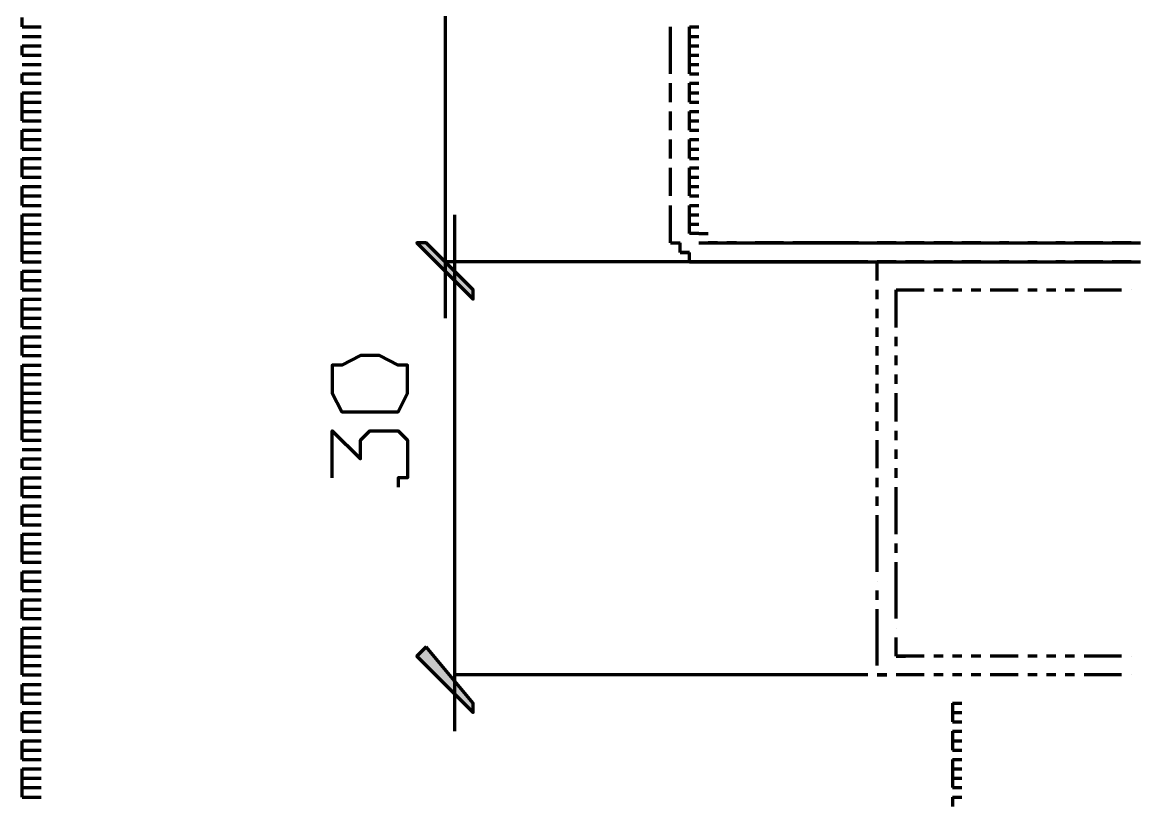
# Model space of a CAD drawing. Header units: inches. Extents: x 16 to 776, y 37 to 575.
# Drawn here: x 603.33 to 623.08, y 359.25 to 373.08 of the extents above; entities that cross this region are included whole.
import ezdxf

# ---------------------------------------------------------------- set-up
doc = ezdxf.new("R2010")
doc.units = ezdxf.units.IN
doc.header["$MEASUREMENT"] = 0
doc.layers.add('H', color=7, linetype='CONTINUOUS', lineweight=100)
doc.layers.add('P', color=250, linetype='CONTINUOUS', lineweight=100)

msp = doc.modelspace()

# ---------------------------------------------------------------- hatches: boundary and pattern name
at = {"layer": 'H', "linetype": 'Continuous'}
for points in [[(610.5, 369.167), (610.333, 369.167), (611.333, 368.333)], [(610.333, 369.167), (611.333, 368.333), (611.333, 368.167)], [(611.333, 368.167), (611.333, 368.333), (610.333, 369.167)], [(611.333, 368.333), (610.333, 369.167), (610.5, 369.167)], [(610.5, 362), (610.333, 361.833), (611.333, 361)], [(610.333, 361.833), (611.333, 361), (611.333, 360.833)]]:
    msp.add_hatch(color=0, dxfattribs=at).paths.add_polyline_path(points)

# ---------------------------------------------------------------- linework, layer by layer
at = {"layer": 'P', "color": 0, "linetype": 'Continuous'}
for points in [[(610.833, 406.333), (610.833, 367.833)], [(603.333, 373), (603.333, 373.167)], [(603.333, 373), (603.5, 373)], [(603.333, 373), (603.5, 373)], [(603.333, 373), (603.5, 373)], [(603.333, 373), (603.5, 373)], [(603.333, 373), (603.333, 373)], [(603.333, 373), (603.5, 373)], [(603.5, 373), (603.667, 373)], [(603.5, 373), (603.667, 373)], [(603.5, 373), (603.667, 373)], [(603.5, 373), (603.667, 373)], [(603.5, 373), (603.667, 373)], [(614.833, 372.833), (614.833, 373)], [(614.833, 373), (614.833, 373)], [(614.833, 373), (614.833, 373)], [(614.833, 373), (614.833, 373)], [(615.167, 372.833), (615.167, 373)], [(615.167, 373), (615.333, 373)], [(615.167, 373), (615.167, 373)], [(615.167, 373), (615.333, 373)], [(603.333, 372.833), (603.5, 372.833)], [(603.333, 372.833), (603.5, 372.833)], [(603.333, 372.833), (603.5, 372.833)], [(603.5, 372.833), (603.667, 372.833)], [(603.5, 372.833), (603.667, 372.833)], [(603.5, 372.833), (603.667, 372.833)], [(614.833, 372.667), (614.833, 372.833)], [(614.833, 372.833), (614.833, 372.833)], [(615.167, 372.667), (615.167, 372.833)], [(615.167, 372.833), (615.333, 372.833)], [(603.333, 372.667), (603.5, 372.667)], [(603.333, 372.5), (603.333, 372.667)], [(603.333, 372.667), (603.5, 372.667)], [(603.333, 372.667), (603.5, 372.667)], [(603.333, 372.667), (603.333, 372.667)], [(603.333, 372.667), (603.5, 372.667)], [(603.333, 372.5), (603.5, 372.5)], [(603.333, 372.5), (603.5, 372.5)], [(603.333, 372.5), (603.5, 372.5)], [(603.5, 372.667), (603.667, 372.667)], [(603.5, 372.667), (603.667, 372.667)], [(603.5, 372.667), (603.667, 372.667)], [(603.5, 372.667), (603.667, 372.667)], [(603.5, 372.5), (603.667, 372.5)], [(603.5, 372.5), (603.667, 372.5)], [(603.5, 372.5), (603.667, 372.5)], [(614.833, 372.5), (614.833, 372.667)], [(614.833, 372.667), (614.833, 372.667)], [(614.833, 372.667), (614.833, 372.667)], [(614.833, 372.333), (614.833, 372.5)], [(614.833, 372.5), (614.833, 372.5)], [(615.167, 372.5), (615.167, 372.667)], [(615.167, 372.667), (615.333, 372.667)], [(615.167, 372.667), (615.333, 372.667)], [(615.167, 372.333), (615.167, 372.5)], [(615.167, 372.5), (615.333, 372.5)], [(603.333, 372.333), (603.5, 372.333)], [(603.333, 372.333), (603.5, 372.333)], [(603.333, 372.333), (603.5, 372.333)], [(603.5, 372.333), (603.667, 372.333)], [(603.5, 372.333), (603.667, 372.333)], [(603.5, 372.333), (603.667, 372.333)], [(614.833, 372.167), (614.833, 372.333)], [(614.833, 372.333), (614.833, 372.333)], [(615.167, 372.167), (615.167, 372.333)], [(615.167, 372.333), (615.333, 372.333)], [(603.333, 372.167), (603.5, 372.167)], [(603.333, 372), (603.333, 372.167)], [(603.333, 372.167), (603.5, 372.167)], [(603.333, 372.167), (603.5, 372.167)], [(603.333, 372.167), (603.333, 372.167)], [(603.333, 372.167), (603.5, 372.167)], [(603.5, 372.167), (603.667, 372.167)], [(603.5, 372.167), (603.667, 372.167)], [(603.5, 372.167), (603.667, 372.167)], [(603.5, 372.167), (603.667, 372.167)], [(614.833, 372.167), (614.833, 372.167)], [(614.833, 372.167), (614.833, 372.167)], [(614.833, 372.167), (614.833, 372.167)], [(615.167, 372.167), (615.333, 372.167)], [(615.167, 372.167), (615.167, 372.167)], [(615.167, 372.167), (615.333, 372.167)], [(603.333, 372), (603.5, 372)], [(603.333, 372), (603.5, 372)], [(603.333, 372), (603.5, 372)], [(603.5, 372), (603.667, 372)], [(603.5, 372), (603.667, 372)], [(603.5, 372), (603.667, 372)], [(614.833, 371.833), (614.833, 372)], [(614.833, 372), (614.833, 372)], [(615.167, 371.833), (615.167, 372)], [(615.167, 372), (615.333, 372)], [(603.333, 371.833), (603.5, 371.833)], [(603.333, 371.667), (603.333, 371.833)], [(603.333, 371.833), (603.5, 371.833)], [(603.333, 371.833), (603.5, 371.833)], [(603.333, 371.833), (603.5, 371.833)], [(603.333, 371.833), (603.5, 371.833)], [(603.5, 371.833), (603.667, 371.833)], [(603.5, 371.833), (603.667, 371.833)], [(603.5, 371.833), (603.667, 371.833)], [(603.5, 371.833), (603.667, 371.833)], [(603.5, 371.833), (603.667, 371.833)], [(614.833, 371.667), (614.833, 371.833)], [(614.833, 371.833), (614.833, 371.833)], [(614.833, 371.833), (614.833, 371.833)], [(614.833, 371.833), (614.833, 371.833)], [(615.167, 371.667), (615.167, 371.833)], [(615.167, 371.833), (615.333, 371.833)], [(615.167, 371.833), (615.167, 371.833)], [(615.167, 371.833), (615.333, 371.833)], [(603.333, 371.667), (603.5, 371.667)], [(603.333, 371.5), (603.333, 371.667)], [(603.333, 371.667), (603.5, 371.667)], [(603.333, 371.5), (603.5, 371.5)], [(603.333, 371.333), (603.333, 371.5)], [(603.333, 371.5), (603.5, 371.5)], [(603.5, 371.667), (603.667, 371.667)], [(603.5, 371.667), (603.667, 371.667)], [(603.5, 371.5), (603.667, 371.5)], [(603.5, 371.5), (603.667, 371.5)], [(614.833, 371.667), (614.833, 371.667)], [(614.833, 371.333), (614.833, 371.5)], [(614.833, 371.5), (614.833, 371.5)], [(615.167, 371.667), (615.333, 371.667)], [(615.167, 371.333), (615.167, 371.5)], [(615.167, 371.5), (615.333, 371.5)], [(603.333, 371.333), (603.5, 371.333)], [(603.333, 371.333), (603.5, 371.333)], [(603.333, 371.333), (603.5, 371.333)], [(603.333, 371.333), (603.333, 371.333)], [(603.333, 371.333), (603.5, 371.333)], [(603.5, 371.333), (603.667, 371.333)], [(603.5, 371.333), (603.667, 371.333)], [(603.5, 371.333), (603.667, 371.333)], [(603.5, 371.333), (603.667, 371.333)], [(614.833, 371.167), (614.833, 371.333)], [(614.833, 371.333), (614.833, 371.333)], [(614.833, 371.333), (614.833, 371.333)], [(614.833, 371.333), (614.833, 371.333)], [(615.167, 371.167), (615.167, 371.333)], [(615.167, 371.333), (615.333, 371.333)], [(615.167, 371.333), (615.167, 371.333)], [(615.167, 371.333), (615.333, 371.333)], [(603.333, 371.167), (603.5, 371.167)], [(603.333, 371), (603.333, 371.167)], [(603.333, 371.167), (603.5, 371.167)], [(603.5, 371.167), (603.667, 371.167)], [(603.5, 371.167), (603.667, 371.167)], [(614.833, 371.167), (614.833, 371.167)], [(615.167, 371.167), (615.333, 371.167)], [(603.333, 371), (603.5, 371)], [(603.333, 370.833), (603.333, 371)], [(603.333, 371), (603.5, 371)], [(603.333, 371), (603.5, 371)], [(603.333, 371), (603.333, 371)], [(603.333, 371), (603.5, 371)], [(603.5, 371), (603.667, 371)], [(603.5, 371), (603.667, 371)], [(603.5, 371), (603.667, 371)], [(603.5, 371), (603.667, 371)], [(614.833, 370.833), (614.833, 371)], [(614.833, 371), (614.833, 371)], [(614.833, 371), (614.833, 371)], [(614.833, 371), (614.833, 371)], [(615.167, 370.833), (615.167, 371)], [(615.167, 371), (615.333, 371)], [(615.167, 371), (615.167, 371)], [(615.167, 371), (615.333, 371)], [(603.333, 370.833), (603.5, 370.833)], [(603.333, 370.833), (603.5, 370.833)], [(603.5, 370.833), (603.667, 370.833)], [(603.5, 370.833), (603.667, 370.833)], [(614.833, 370.667), (614.833, 370.833)], [(614.833, 370.833), (614.833, 370.833)], [(615.167, 370.667), (615.167, 370.833)], [(615.167, 370.833), (615.333, 370.833)], [(603.333, 370.667), (603.5, 370.667)], [(603.333, 370.5), (603.333, 370.667)], [(603.333, 370.667), (603.5, 370.667)], [(603.5, 370.667), (603.667, 370.667)], [(603.5, 370.667), (603.667, 370.667)], [(614.833, 370.667), (614.833, 370.667)], [(615.167, 370.667), (615.333, 370.667)], [(603.333, 370.5), (603.5, 370.5)], [(603.333, 370.333), (603.333, 370.5)], [(603.333, 370.5), (603.5, 370.5)], [(603.333, 370.5), (603.5, 370.5)], [(603.333, 370.5), (603.333, 370.5)], [(603.333, 370.5), (603.5, 370.5)], [(603.333, 370.333), (603.5, 370.333)], [(603.333, 370.333), (603.5, 370.333)], [(603.5, 370.5), (603.667, 370.5)], [(603.5, 370.5), (603.667, 370.5)], [(603.5, 370.5), (603.667, 370.5)], [(603.5, 370.5), (603.667, 370.5)], [(603.5, 370.333), (603.667, 370.333)], [(603.5, 370.333), (603.667, 370.333)], [(614.833, 370.333), (614.833, 370.5)], [(614.833, 370.5), (614.833, 370.5)], [(614.833, 370.5), (614.833, 370.5)], [(614.833, 370.5), (614.833, 370.5)], [(614.833, 370.167), (614.833, 370.333)], [(614.833, 370.333), (614.833, 370.333)], [(615.167, 370.333), (615.167, 370.5)], [(615.167, 370.5), (615.333, 370.5)], [(615.167, 370.5), (615.333, 370.5)], [(615.167, 370.5), (615.333, 370.5)], [(615.167, 370.167), (615.167, 370.333)], [(615.167, 370.333), (615.333, 370.333)], [(603.333, 370.167), (603.5, 370.167)], [(603.333, 370), (603.333, 370.167)], [(603.333, 370.167), (603.5, 370.167)], [(603.5, 370.167), (603.667, 370.167)], [(603.5, 370.167), (603.667, 370.167)], [(614.833, 370), (614.833, 370.167)], [(614.833, 370.167), (614.833, 370.167)], [(615.167, 370), (615.167, 370.167)], [(615.167, 370.167), (615.333, 370.167)], [(603.333, 370), (603.5, 370)], [(603.333, 369.833), (603.333, 370)], [(603.333, 370), (603.5, 370)], [(603.333, 370), (603.5, 370)], [(603.333, 370), (603.333, 370)], [(603.333, 370), (603.5, 370)], [(603.5, 370), (603.667, 370)], [(603.5, 370), (603.667, 370)], [(603.5, 370), (603.667, 370)], [(603.5, 370), (603.667, 370)], [(614.833, 370), (614.833, 370)], [(614.833, 370), (614.833, 370)], [(614.833, 370), (614.833, 370)], [(615.167, 370), (615.333, 370)], [(615.167, 370), (615.333, 370)], [(615.167, 370), (615.333, 370)], [(603.333, 369.833), (603.5, 369.833)], [(603.333, 369.833), (603.5, 369.833)], [(603.333, 369.833), (603.5, 369.833)], [(603.5, 369.833), (603.667, 369.833)], [(603.5, 369.833), (603.667, 369.833)], [(603.5, 369.833), (603.667, 369.833)], [(614.833, 369.667), (614.833, 369.833)], [(614.833, 369.833), (614.833, 369.833)], [(615.167, 369.667), (615.167, 369.833)], [(615.167, 369.833), (615.333, 369.833)], [(603.333, 369.667), (603.5, 369.667)], [(603.333, 369.5), (603.333, 369.667)], [(603.333, 369.667), (603.5, 369.667)], [(603.333, 369.667), (603.5, 369.667)], [(603.333, 369.667), (603.5, 369.667)], [(603.333, 369.667), (603.5, 369.667)], [(603.5, 369.667), (603.667, 369.667)], [(603.5, 369.667), (603.667, 369.667)], [(603.5, 369.667), (603.667, 369.667)], [(603.5, 369.667), (603.667, 369.667)], [(603.5, 369.667), (603.667, 369.667)], [(611, 369.667), (611, 360.5)], [(614.833, 369.667), (614.833, 369.667)], [(614.833, 369.667), (614.833, 369.667)], [(614.833, 369.5), (614.833, 369.667)], [(614.833, 369.667), (614.833, 369.667)], [(614.833, 369.667), (614.833, 369.667)], [(615.167, 369.667), (615.167, 369.667)], [(615.167, 369.667), (615.333, 369.667)], [(615.167, 369.5), (615.167, 369.667)], [(615.167, 369.667), (615.333, 369.667)], [(615.167, 369.667), (615.333, 369.667)], [(603.333, 369.5), (603.5, 369.5)], [(603.333, 369.333), (603.333, 369.5)], [(603.333, 369.5), (603.5, 369.5)], [(603.333, 369.333), (603.5, 369.333)], [(603.333, 369.167), (603.333, 369.333)], [(603.333, 369.333), (603.5, 369.333)], [(603.5, 369.5), (603.667, 369.5)], [(603.5, 369.5), (603.667, 369.5)], [(603.5, 369.333), (603.667, 369.333)], [(603.5, 369.333), (603.667, 369.333)], [(614.833, 369.333), (614.833, 369.5)], [(614.833, 369.5), (614.833, 369.5)], [(614.833, 369.167), (614.833, 369.167), (614.833, 369.333)], [(614.833, 369.333), (614.833, 369.333)], [(615.167, 369.333), (615.167, 369.5)], [(615.167, 369.5), (615.333, 369.5)], [(615.333, 369.333), (615.167, 369.333)], [(615.333, 369.333), (615.5, 369.333)], [(603.333, 369.167), (603.5, 369.167)], [(603.333, 369), (603.333, 369.167)], [(603.333, 369.167), (603.5, 369.167)], [(603.333, 369.167), (603.5, 369.167)], [(603.333, 369.167), (603.5, 369.167)], [(603.5, 369.167), (603.667, 369.167)], [(603.5, 369.167), (603.667, 369.167)], [(603.5, 369.167), (603.667, 369.167)], [(603.5, 369.167), (603.667, 369.167)], [(610.5, 369.167), (610.333, 369.167), (611.333, 368.167), (611.333, 368.333), (610.5, 369.167)], [(611.333, 368.167), (611.333, 368.333), (610.5, 369.167), (610.333, 369.167), (611.333, 368.167)], [(614.833, 369.167), (615, 369.167)], [(614.833, 369.167), (614.833, 369.167)], [(614.833, 369.167), (615, 369.167)], [(615, 369), (615, 369.167)], [(615.333, 369.167), (615.5, 369.167)], [(615.667, 369.167), (615.5, 369.167)], [(615.5, 369.167), (615.667, 369.167)], [(615.667, 369.167), (615.667, 369.167)], [(615.667, 369.167), (615.667, 369.167)], [(615.667, 369.167), (615.833, 369.167)], [(615.667, 369.167), (615.833, 369.167)], [(615.667, 369.167), (615.833, 369.167)], [(616, 369.167), (615.833, 369.167)], [(615.833, 369.167), (616, 369.167)], [(616, 369.167), (616.167, 369.167)], [(616, 369.167), (616, 369.167)], [(616, 369.167), (616, 369.167)], [(616.167, 369.167), (616.333, 369.167)], [(616.167, 369.167), (616.333, 369.167)], [(616.5, 369.167), (616.333, 369.167)], [(616.333, 369.167), (616.5, 369.167)], [(616.667, 369.167), (616.5, 369.167)], [(616.5, 369.167), (616.667, 369.167)], [(616.5, 369.167), (616.5, 369.167)], [(616.5, 369.167), (616.5, 369.167)], [(616.833, 369.167), (616.667, 369.167)], [(616.667, 369.167), (616.833, 369.167)], [(616.833, 369.167), (617, 369.167)], [(617.167, 369.167), (617, 369.167)], [(617, 369.167), (617.167, 369.167)], [(617, 369.167), (617, 369.167)], [(617, 369.167), (617, 369.167)], [(617.333, 369.167), (617.167, 369.167)], [(617.167, 369.167), (617.333, 369.167)], [(617.5, 369.167), (617.333, 369.167)], [(617.333, 369.167), (617.5, 369.167)], [(617.333, 369.167), (617.333, 369.167)], [(617.667, 369.167), (617.5, 369.167)], [(617.5, 369.167), (617.667, 369.167)], [(617.833, 369.167), (617.667, 369.167)], [(617.667, 369.167), (617.833, 369.167)], [(618, 369.167), (617.833, 369.167)], [(617.833, 369.167), (618, 369.167)], [(617.833, 369.167), (617.833, 369.167)], [(618.167, 369.167), (618, 369.167)], [(618, 369.167), (618.167, 369.167)], [(618.167, 369.167), (618.333, 369.167)], [(618.167, 369.167), (618.167, 369.167)], [(618.167, 369.167), (618.167, 369.167)], [(618.333, 369.167), (618.5, 369.167)], [(618.333, 369.167), (618.5, 369.167)], [(618.667, 369.167), (618.5, 369.167)], [(618.5, 369.167), (618.667, 369.167)], [(618.833, 369.167), (618.667, 369.167)], [(618.667, 369.167), (618.833, 369.167)], [(618.667, 369.167), (618.667, 369.167)], [(618.667, 369.167), (618.667, 369.167)], [(618.833, 369.167), (619, 369.167)], [(619.167, 369.167), (619, 369.167)], [(619, 369.167), (619.167, 369.167)], [(619, 369.167), (619, 369.167)], [(619, 369.167), (619, 369.167)], [(619.333, 369.167), (619.167, 369.167)], [(619.167, 369.167), (619.333, 369.167)], [(619.333, 369.167), (619.5, 369.167)], [(619.667, 369.167), (619.5, 369.167)], [(619.5, 369.167), (619.667, 369.167)], [(619.5, 369.167), (619.5, 369.167)], [(619.5, 369.167), (619.5, 369.167)], [(619.833, 369.167), (619.667, 369.167)], [(619.667, 369.167), (619.833, 369.167)], [(619.833, 369.167), (620, 369.167)], [(620.167, 369.167), (620, 369.167)], [(620, 369.167), (620.167, 369.167)], [(620, 369.167), (620, 369.167)], [(620, 369.167), (620, 369.167)], [(620.333, 369.167), (620.167, 369.167)], [(620.167, 369.167), (620.333, 369.167)], [(620.333, 369.167), (620.5, 369.167)], [(620.333, 369.167), (620.5, 369.167)], [(620.333, 369.167), (620.333, 369.167)], [(620.5, 369.167), (620.667, 369.167)], [(620.5, 369.167), (620.667, 369.167)], [(620.833, 369.167), (620.667, 369.167)], [(620.667, 369.167), (620.833, 369.167)], [(620.833, 369.167), (621, 369.167)], [(620.833, 369.167), (620.833, 369.167)], [(620.833, 369.167), (620.833, 369.167)], [(621, 369.167), (621.167, 369.167)], [(621, 369.167), (621.167, 369.167)], [(621.333, 369.167), (621.167, 369.167)], [(621.167, 369.167), (621.333, 369.167)], [(621.167, 369.167), (621.167, 369.167)], [(621.167, 369.167), (621.167, 369.167)], [(621.333, 369.167), (621.5, 369.167)], [(621.5, 369.167), (621.667, 369.167)], [(621.5, 369.167), (621.667, 369.167)], [(621.833, 369.167), (621.667, 369.167)], [(621.667, 369.167), (621.833, 369.167)], [(621.667, 369.167), (621.667, 369.167)], [(621.667, 369.167), (621.667, 369.167)], [(621.833, 369.167), (622, 369.167)], [(622.167, 369.167), (622, 369.167)], [(622, 369.167), (622.167, 369.167)], [(622, 369.167), (622, 369.167)], [(622, 369.167), (622, 369.167)], [(622.333, 369.167), (622.167, 369.167)], [(622.167, 369.167), (622.333, 369.167)], [(622.5, 369.167), (622.333, 369.167)], [(622.333, 369.167), (622.5, 369.167)], [(622.5, 369.167), (622.667, 369.167)], [(622.5, 369.167), (622.667, 369.167)], [(622.5, 369.167), (622.5, 369.167)], [(622.833, 369.167), (622.667, 369.167)], [(622.667, 369.167), (622.833, 369.167)], [(623, 369.167), (622.833, 369.167)], [(622.833, 369.167), (623, 369.167)], [(623, 369.167), (623.167, 369.167)], [(623, 369.167), (623, 369.167)], [(623, 369.167), (623, 369.167)], [(603.333, 369), (603.5, 369)], [(603.333, 368.833), (603.333, 369)], [(603.333, 369), (603.5, 369)], [(603.5, 369), (603.667, 369)], [(603.5, 369), (603.667, 369)], [(615.167, 369), (615, 369)], [(615, 369), (615.167, 369)], [(615.167, 368.833), (615.167, 369)], [(603.333, 368.833), (603.5, 368.833)], [(603.333, 368.833), (603.5, 368.833)], [(603.333, 368.833), (603.5, 368.833)], [(603.333, 368.833), (603.333, 368.833)], [(603.333, 368.833), (603.5, 368.833)], [(603.5, 368.833), (603.667, 368.833)], [(603.5, 368.833), (603.667, 368.833)], [(603.5, 368.833), (603.667, 368.833)], [(603.5, 368.833), (603.667, 368.833)], [(615.667, 368.833), (610.833, 368.833)], [(618.333, 368.833), (611, 368.833)], [(615.167, 368.833), (615.167, 368.833)], [(615.167, 368.833), (615.333, 368.833)], [(615.167, 368.833), (615.167, 368.833)], [(615.333, 368.833), (615.5, 368.833)], [(615.333, 368.833), (615.5, 368.833)], [(615.667, 368.833), (615.5, 368.833)], [(615.5, 368.833), (615.667, 368.833)], [(615.667, 368.833), (615.667, 368.833)], [(615.667, 368.833), (615.667, 368.833)], [(615.667, 368.833), (615.833, 368.833)], [(615.667, 368.833), (615.833, 368.833)], [(615.667, 368.833), (615.833, 368.833)], [(616, 368.833), (615.833, 368.833)], [(615.833, 368.833), (616, 368.833)], [(616, 368.833), (616.167, 368.833)], [(616, 368.833), (616, 368.833)], [(616, 368.833), (616, 368.833)], [(616.167, 368.833), (616.333, 368.833)], [(616.167, 368.833), (616.333, 368.833)], [(616.5, 368.833), (616.333, 368.833)], [(616.333, 368.833), (616.5, 368.833)], [(616.667, 368.833), (616.5, 368.833)], [(616.5, 368.833), (616.667, 368.833)], [(616.5, 368.833), (616.5, 368.833)], [(616.5, 368.833), (616.5, 368.833)], [(616.833, 368.833), (616.667, 368.833)], [(616.667, 368.833), (616.833, 368.833)], [(616.833, 368.833), (617, 368.833)], [(617.167, 368.833), (617, 368.833)], [(617, 368.833), (617.167, 368.833)], [(617, 368.833), (617, 368.833)], [(617, 368.833), (617, 368.833)], [(617.333, 368.833), (617.167, 368.833)], [(617.167, 368.833), (617.333, 368.833)], [(617.5, 368.833), (617.333, 368.833)], [(617.333, 368.833), (617.5, 368.833)], [(617.333, 368.833), (617.333, 368.833)], [(617.667, 368.833), (617.5, 368.833)], [(617.5, 368.833), (617.667, 368.833)], [(617.833, 368.833), (617.667, 368.833)], [(617.667, 368.833), (617.833, 368.833)], [(618, 368.833), (617.833, 368.833)], [(617.833, 368.833), (618, 368.833)], [(617.833, 368.833), (617.833, 368.833)], [(618.167, 368.833), (618, 368.833)], [(618, 368.833), (618.167, 368.833)], [(618.167, 368.833), (618.333, 368.833)], [(618.167, 368.833), (618.167, 368.833)], [(618.167, 368.833), (618.167, 368.833)], [(618.333, 368.833), (618.5, 368.833)], [(618.333, 368.833), (618.5, 368.833)], [(618.5, 368.833), (618.667, 368.833)], [(618.5, 368.5), (618.5, 368.833)], [(618.5, 368.833), (618.667, 368.833)], [(618.667, 368.833), (618.5, 368.833)], [(618.5, 368.833), (618.667, 368.833)], [(618.833, 368.833), (618.667, 368.833)], [(618.667, 368.833), (618.833, 368.833)], [(618.667, 368.833), (618.667, 368.833)], [(618.667, 368.833), (618.667, 368.833)], [(618.833, 368.833), (619, 368.833)], [(618.833, 368.833), (619, 368.833)], [(619, 368.833), (619.333, 368.833)], [(619.167, 368.833), (619, 368.833)], [(619, 368.833), (619.167, 368.833)], [(619, 368.833), (619, 368.833)], [(619, 368.833), (619, 368.833)], [(619.333, 368.833), (619.167, 368.833)], [(619.167, 368.833), (619.333, 368.833)], [(619.333, 368.833), (619.5, 368.833)], [(619.5, 368.833), (619.667, 368.833)], [(619.667, 368.833), (619.5, 368.833)], [(619.5, 368.833), (619.667, 368.833)], [(619.5, 368.833), (619.5, 368.833)], [(619.5, 368.833), (619.5, 368.833)], [(619.833, 368.833), (619.667, 368.833)], [(619.667, 368.833), (619.833, 368.833)], [(619.833, 368.833), (620, 368.833)], [(619.833, 368.833), (620, 368.833)], [(620.167, 368.833), (620, 368.833)], [(620, 368.833), (620.167, 368.833)], [(620, 368.833), (620, 368.833)], [(620, 368.833), (620, 368.833)], [(620.167, 368.833), (620.333, 368.833)], [(620.333, 368.833), (620.167, 368.833)], [(620.167, 368.833), (620.333, 368.833)], [(620.333, 368.833), (620.5, 368.833)], [(620.333, 368.833), (620.5, 368.833)], [(620.333, 368.833), (620.333, 368.833)], [(620.5, 368.833), (620.833, 368.833)], [(620.5, 368.833), (620.667, 368.833)], [(620.5, 368.833), (620.667, 368.833)], [(620.833, 368.833), (620.667, 368.833)], [(620.667, 368.833), (620.833, 368.833)], [(620.833, 368.833), (621, 368.833)], [(620.833, 368.833), (621, 368.833)], [(620.833, 368.833), (620.833, 368.833)], [(620.833, 368.833), (620.833, 368.833)], [(621, 368.833), (621.167, 368.833)], [(621, 368.833), (621.167, 368.833)], [(621.167, 368.833), (621.333, 368.833)], [(621.333, 368.833), (621.167, 368.833)], [(621.167, 368.833), (621.333, 368.833)], [(621.167, 368.833), (621.167, 368.833)], [(621.167, 368.833), (621.167, 368.833)], [(621.333, 368.833), (621.5, 368.833)], [(621.5, 368.833), (621.667, 368.833)], [(621.5, 368.833), (621.667, 368.833)], [(621.5, 368.833), (621.667, 368.833)], [(621.833, 368.833), (621.667, 368.833)], [(621.667, 368.833), (621.833, 368.833)], [(621.667, 368.833), (621.667, 368.833)], [(621.667, 368.833), (621.667, 368.833)], [(621.833, 368.833), (622, 368.833)], [(621.833, 368.833), (622, 368.833)], [(622.167, 368.833), (622, 368.833)], [(622, 368.833), (622.167, 368.833)], [(622, 368.833), (622, 368.833)], [(622, 368.833), (622, 368.833)], [(622.167, 368.833), (622.5, 368.833)], [(622.333, 368.833), (622.167, 368.833)], [(622.167, 368.833), (622.333, 368.833)], [(622.5, 368.833), (622.333, 368.833)], [(622.333, 368.833), (622.5, 368.833)], [(622.5, 368.833), (622.833, 368.833)], [(622.5, 368.833), (622.667, 368.833)], [(622.5, 368.833), (622.667, 368.833)], [(622.5, 368.833), (622.5, 368.833)], [(622.833, 368.833), (622.667, 368.833)], [(622.667, 368.833), (622.833, 368.833)], [(623, 368.833), (622.833, 368.833)], [(622.833, 368.833), (623, 368.833)], [(623, 368.833), (623, 368.833)], [(623, 368.833), (623.167, 368.833)], [(623, 368.833), (623, 368.833)], [(623, 368.833), (623, 368.833)], [(603.333, 368.667), (603.5, 368.667)], [(603.333, 368.5), (603.333, 368.667)], [(603.333, 368.667), (603.5, 368.667)], [(603.5, 368.667), (603.667, 368.667)], [(603.5, 368.667), (603.667, 368.667)], [(603.333, 368.5), (603.5, 368.5)], [(603.333, 368.333), (603.333, 368.5)], [(603.333, 368.5), (603.5, 368.5)], [(603.5, 368.5), (603.667, 368.5)], [(603.5, 368.5), (603.667, 368.5)], [(603.333, 368.333), (603.5, 368.333)], [(603.333, 368.333), (603.5, 368.333)], [(603.333, 368.333), (603.5, 368.333)], [(603.333, 368.333), (603.333, 368.333)], [(603.333, 368.333), (603.5, 368.333)], [(603.333, 368.167), (603.5, 368.167)], [(603.333, 368), (603.333, 368.167)], [(603.333, 368.167), (603.5, 368.167)], [(603.5, 368.333), (603.667, 368.333)], [(603.5, 368.333), (603.667, 368.333)], [(603.5, 368.333), (603.667, 368.333)], [(603.5, 368.333), (603.667, 368.333)], [(603.5, 368.167), (603.667, 368.167)], [(603.5, 368.167), (603.667, 368.167)], [(618.5, 368.167), (618.5, 368.333)], [(618.833, 368.333), (619, 368.333)], [(618.833, 368), (618.833, 368.333)], [(618.833, 368.333), (619, 368.333)], [(619, 368.333), (619.333, 368.333)], [(619.5, 368.333), (619.667, 368.333)], [(619.833, 368.333), (620, 368.333)], [(620.167, 368.333), (620.333, 368.333)], [(620.5, 368.333), (620.833, 368.333)], [(620.833, 368.333), (621, 368.333)], [(621.167, 368.333), (621.333, 368.333)], [(621.5, 368.333), (621.667, 368.333)], [(621.833, 368.333), (622, 368.333)], [(622.167, 368.333), (622.5, 368.333)], [(622.5, 368.333), (622.833, 368.333)], [(623, 368.333), (623, 368.333)], [(603.333, 368), (603.5, 368)], [(603.333, 367.833), (603.333, 368)], [(603.333, 368), (603.5, 368)], [(603.333, 368), (603.5, 368)], [(603.333, 368), (603.333, 368)], [(603.333, 368), (603.5, 368)], [(603.5, 368), (603.667, 368)], [(603.5, 368), (603.667, 368)], [(603.5, 368), (603.667, 368)], [(603.5, 368), (603.667, 368)], [(618.5, 367.833), (618.5, 368)], [(618.833, 367.667), (618.833, 368)], [(603.333, 367.833), (603.5, 367.833)], [(603.333, 367.667), (603.333, 367.833)], [(603.333, 367.833), (603.5, 367.833)], [(603.5, 367.833), (603.667, 367.833)], [(603.5, 367.833), (603.667, 367.833)], [(603.333, 367.667), (603.5, 367.667)], [(603.333, 367.667), (603.5, 367.667)], [(603.5, 367.667), (603.667, 367.667)], [(603.5, 367.667), (603.667, 367.667)], [(618.5, 367.5), (618.5, 367.667)], [(603.333, 367.5), (603.5, 367.5)], [(603.333, 367.333), (603.333, 367.5)], [(603.333, 367.5), (603.5, 367.5)], [(603.333, 367.5), (603.5, 367.5)], [(603.333, 367.5), (603.333, 367.5)], [(603.333, 367.5), (603.5, 367.5)], [(603.5, 367.5), (603.667, 367.5)], [(603.5, 367.5), (603.667, 367.5)], [(603.5, 367.5), (603.667, 367.5)], [(603.5, 367.5), (603.667, 367.5)], [(618.833, 367.333), (618.833, 367.5)], [(603.333, 367.333), (603.5, 367.333)], [(603.333, 367.167), (603.333, 367.333)], [(603.333, 367.333), (603.5, 367.333)], [(603.333, 367.167), (603.5, 367.167)], [(603.333, 367.167), (603.5, 367.167)], [(603.5, 367.333), (603.667, 367.333)], [(603.5, 367.333), (603.667, 367.333)], [(603.5, 367.167), (603.667, 367.167)], [(603.5, 367.167), (603.667, 367.167)], [(608.833, 366.667), (608.833, 366.5), (609, 366.167), (609.333, 366.167), (609.667, 366.167), (610, 366.167), (610.167, 366.5), (610.167, 366.667), (610.167, 366.667), (610.167, 367), (610, 367), (609.667, 367.167), (609.333, 367.167), (609, 367), (608.833, 367), (608.833, 366.667), (608.833, 366.667)], [(618.5, 367.167), (618.5, 367.333)], [(618.833, 367), (618.833, 367.167)], [(603.333, 367), (603.5, 367)], [(603.333, 366.833), (603.333, 367)], [(603.333, 367), (603.5, 367)], [(603.333, 367), (603.5, 367)], [(603.333, 367), (603.333, 367)], [(603.333, 367), (603.5, 367)], [(603.5, 367), (603.667, 367)], [(603.5, 367), (603.667, 367)], [(603.5, 367), (603.667, 367)], [(603.5, 367), (603.667, 367)], [(618.5, 366.833), (618.5, 367)], [(603.333, 366.833), (603.5, 366.833)], [(603.333, 366.667), (603.333, 366.833)], [(603.333, 366.833), (603.5, 366.833)], [(603.5, 366.833), (603.667, 366.833)], [(603.5, 366.833), (603.667, 366.833)], [(618.833, 366.667), (618.833, 366.833)], [(603.333, 366.667), (603.5, 366.667)], [(603.333, 366.5), (603.333, 366.667)], [(603.333, 366.667), (603.5, 366.667)], [(603.333, 366.667), (603.5, 366.667)], [(603.333, 366.667), (603.5, 366.667)], [(603.5, 366.667), (603.667, 366.667)], [(603.5, 366.667), (603.667, 366.667)], [(603.5, 366.667), (603.667, 366.667)], [(603.5, 366.667), (603.667, 366.667)], [(618.5, 366.5), (618.5, 366.667)], [(603.333, 366.5), (603.5, 366.5)], [(603.333, 366.333), (603.333, 366.5)], [(603.333, 366.5), (603.5, 366.5)], [(603.5, 366.5), (603.667, 366.5)], [(603.5, 366.5), (603.667, 366.5)], [(618.833, 366.167), (618.833, 366.5)], [(603.333, 366.333), (603.5, 366.333)], [(603.333, 366.167), (603.333, 366.333)], [(603.333, 366.333), (603.5, 366.333)], [(603.333, 366.167), (603.5, 366.167)], [(603.333, 366), (603.333, 366.167)], [(603.333, 366.167), (603.5, 366.167)], [(603.333, 366.167), (603.5, 366.167)], [(603.333, 366.167), (603.5, 366.167)], [(603.5, 366.333), (603.667, 366.333)], [(603.5, 366.333), (603.667, 366.333)], [(603.5, 366.167), (603.667, 366.167)], [(603.5, 366.167), (603.667, 366.167)], [(603.5, 366.167), (603.667, 366.167)], [(603.5, 366.167), (603.667, 366.167)], [(618.5, 366.167), (618.5, 366.333)], [(618.833, 366), (618.833, 366.167)], [(603.333, 366), (603.5, 366)], [(603.333, 365.833), (603.333, 366)], [(603.333, 366), (603.5, 366)], [(603.5, 366), (603.667, 366)], [(603.5, 366), (603.667, 366)], [(618.5, 365.833), (618.5, 366)], [(603.333, 365.833), (603.5, 365.833)], [(603.333, 365.667), (603.333, 365.833)], [(603.333, 365.833), (603.5, 365.833)], [(603.333, 365.833), (603.5, 365.833)], [(603.333, 365.833), (603.333, 365.833)], [(603.333, 365.833), (603.5, 365.833)], [(603.5, 365.833), (603.667, 365.833)], [(603.5, 365.833), (603.667, 365.833)], [(603.5, 365.833), (603.667, 365.833)], [(603.5, 365.833), (603.667, 365.833)], [(608.833, 365), (608.833, 365.833), (609.333, 365.333), (609.333, 365.5), (609.333, 365.667), (609.5, 365.833), (609.667, 365.833), (609.833, 365.833), (610, 365.833), (610.167, 365.667), (610.167, 365.333), (610.167, 365.167), (610.167, 365), (610, 365), (610, 364.833)], [(618.833, 365.667), (618.833, 365.833)], [(603.333, 365.667), (603.5, 365.667)], [(603.333, 365.667), (603.5, 365.667)], [(603.333, 365.667), (603.5, 365.667)], [(603.5, 365.667), (603.667, 365.667)], [(603.5, 365.667), (603.667, 365.667)], [(603.5, 365.667), (603.667, 365.667)], [(618.5, 365.333), (618.5, 365.667)], [(603.333, 365.5), (603.5, 365.5)], [(603.333, 365.5), (603.5, 365.5)], [(603.333, 365.5), (603.5, 365.5)], [(603.5, 365.5), (603.667, 365.5)], [(603.5, 365.5), (603.667, 365.5)], [(603.5, 365.5), (603.667, 365.5)], [(618.833, 365.333), (618.833, 365.5)], [(603.333, 365.333), (603.5, 365.333)], [(603.333, 365.167), (603.333, 365.333)], [(603.333, 365.333), (603.5, 365.333)], [(603.333, 365.333), (603.5, 365.333)], [(603.333, 365.333), (603.333, 365.333)], [(603.333, 365.333), (603.5, 365.333)], [(603.5, 365.333), (603.667, 365.333)], [(603.5, 365.333), (603.667, 365.333)], [(603.5, 365.333), (603.667, 365.333)], [(603.5, 365.333), (603.667, 365.333)], [(618.5, 365.167), (618.5, 365.333)], [(603.333, 365.167), (603.5, 365.167)], [(603.333, 365.167), (603.5, 365.167)], [(603.333, 365.167), (603.5, 365.167)], [(603.333, 365), (603.5, 365)], [(603.333, 364.833), (603.333, 365)], [(603.333, 365), (603.5, 365)], [(603.333, 365), (603.5, 365)], [(603.333, 365), (603.5, 365)], [(603.333, 365), (603.5, 365)], [(603.5, 365.167), (603.667, 365.167)], [(603.5, 365.167), (603.667, 365.167)], [(603.5, 365.167), (603.667, 365.167)], [(603.5, 365), (603.667, 365)], [(603.5, 365), (603.667, 365)], [(603.5, 365), (603.667, 365)], [(603.5, 365), (603.667, 365)], [(603.5, 365), (603.667, 365)], [(618.5, 364.833), (618.5, 365)], [(618.833, 365), (618.833, 365.167)], [(603.333, 364.833), (603.5, 364.833)], [(603.333, 364.667), (603.333, 364.833)], [(603.333, 364.833), (603.5, 364.833)], [(603.5, 364.833), (603.667, 364.833)], [(603.5, 364.833), (603.667, 364.833)], [(618.833, 364.5), (618.833, 364.833)], [(603.333, 364.667), (603.5, 364.667)], [(603.333, 364.667), (603.5, 364.667)], [(603.333, 364.667), (603.5, 364.667)], [(603.5, 364.667), (603.667, 364.667)], [(603.5, 364.667), (603.667, 364.667)], [(603.5, 364.667), (603.667, 364.667)], [(618.5, 364.5), (618.5, 364.667)], [(603.333, 364.5), (603.5, 364.5)], [(603.333, 364.333), (603.333, 364.5)], [(603.333, 364.5), (603.5, 364.5)], [(603.333, 364.5), (603.5, 364.5)], [(603.333, 364.5), (603.5, 364.5)], [(603.333, 364.5), (603.5, 364.5)], [(603.5, 364.5), (603.667, 364.5)], [(603.5, 364.5), (603.667, 364.5)], [(603.5, 364.5), (603.667, 364.5)], [(603.5, 364.5), (603.667, 364.5)], [(603.5, 364.5), (603.667, 364.5)], [(618.833, 364.167), (618.833, 364.5)], [(603.333, 364.333), (603.5, 364.333)], [(603.333, 364.167), (603.333, 364.333)], [(603.333, 364.333), (603.5, 364.333)], [(603.5, 364.333), (603.667, 364.333)], [(603.5, 364.333), (603.667, 364.333)], [(618.5, 364), (618.5, 364.333)], [(603.333, 364.167), (603.5, 364.167)], [(603.333, 364.167), (603.5, 364.167)], [(603.333, 364.167), (603.5, 364.167)], [(603.333, 364), (603.5, 364)], [(603.333, 363.833), (603.333, 364)], [(603.333, 364), (603.5, 364)], [(603.333, 364), (603.5, 364)], [(603.333, 364), (603.5, 364)], [(603.333, 364), (603.5, 364)], [(603.5, 364.167), (603.667, 364.167)], [(603.5, 364.167), (603.667, 364.167)], [(603.5, 364.167), (603.667, 364.167)], [(603.5, 364), (603.667, 364)], [(603.5, 364), (603.667, 364)], [(603.5, 364), (603.667, 364)], [(603.5, 364), (603.667, 364)], [(603.5, 364), (603.667, 364)], [(618.5, 363.667), (618.5, 364)], [(618.833, 364), (618.833, 364.167)], [(603.333, 363.833), (603.5, 363.833)], [(603.333, 363.667), (603.333, 363.833)], [(603.333, 363.833), (603.5, 363.833)], [(603.5, 363.833), (603.667, 363.833)], [(603.5, 363.833), (603.667, 363.833)], [(618.833, 363.667), (618.833, 363.833)], [(603.333, 363.667), (603.5, 363.667)], [(603.333, 363.5), (603.333, 363.667)], [(603.333, 363.667), (603.5, 363.667)], [(603.333, 363.667), (603.5, 363.667)], [(603.333, 363.667), (603.333, 363.667)], [(603.333, 363.667), (603.5, 363.667)], [(603.5, 363.667), (603.667, 363.667)], [(603.5, 363.667), (603.667, 363.667)], [(603.5, 363.667), (603.667, 363.667)], [(603.5, 363.667), (603.667, 363.667)], [(618.5, 363.333), (618.5, 363.667)], [(603.333, 363.5), (603.5, 363.5)], [(603.333, 363.5), (603.5, 363.5)], [(603.5, 363.5), (603.667, 363.5)], [(603.5, 363.5), (603.667, 363.5)], [(618.833, 363.167), (618.833, 363.5)], [(603.333, 363.333), (603.5, 363.333)], [(603.333, 363.167), (603.333, 363.333)], [(603.333, 363.333), (603.5, 363.333)], [(603.5, 363.333), (603.667, 363.333)], [(603.5, 363.333), (603.667, 363.333)], [(603.333, 363.167), (603.5, 363.167)], [(603.333, 363), (603.333, 363.167)], [(603.333, 363.167), (603.5, 363.167)], [(603.333, 363.167), (603.5, 363.167)], [(603.333, 363.167), (603.333, 363.167)], [(603.333, 363.167), (603.5, 363.167)], [(603.5, 363.167), (603.667, 363.167)], [(603.5, 363.167), (603.667, 363.167)], [(603.5, 363.167), (603.667, 363.167)], [(603.5, 363.167), (603.667, 363.167)], [(618.5, 363.167), (618.5, 363.167)], [(618.833, 362.833), (618.833, 363.167)], [(603.333, 363), (603.5, 363)], [(603.333, 363), (603.5, 363)], [(603.333, 362.833), (603.5, 362.833)], [(603.333, 362.667), (603.333, 362.833)], [(603.333, 362.833), (603.5, 362.833)], [(603.333, 362.833), (603.5, 362.833)], [(603.333, 362.833), (603.333, 362.833)], [(603.333, 362.833), (603.5, 362.833)], [(603.5, 363), (603.667, 363)], [(603.5, 363), (603.667, 363)], [(603.5, 362.833), (603.667, 362.833)], [(603.5, 362.833), (603.667, 362.833)], [(603.5, 362.833), (603.667, 362.833)], [(603.5, 362.833), (603.667, 362.833)], [(618.5, 362.833), (618.5, 363)], [(618.833, 362.5), (618.833, 362.833)], [(603.333, 362.667), (603.5, 362.667)], [(603.333, 362.5), (603.333, 362.667)], [(603.333, 362.667), (603.5, 362.667)], [(603.5, 362.667), (603.667, 362.667)], [(603.5, 362.667), (603.667, 362.667)], [(618.5, 362.333), (618.5, 362.667)], [(603.333, 362.5), (603.5, 362.5)], [(603.333, 362.5), (603.5, 362.5)], [(603.5, 362.5), (603.667, 362.5)], [(603.5, 362.5), (603.667, 362.5)], [(603.333, 362.333), (603.5, 362.333)], [(603.333, 362.167), (603.333, 362.333)], [(603.333, 362.333), (603.5, 362.333)], [(603.333, 362.333), (603.5, 362.333)], [(603.333, 362.333), (603.333, 362.333)], [(603.333, 362.333), (603.5, 362.333)], [(603.5, 362.333), (603.667, 362.333)], [(603.5, 362.333), (603.667, 362.333)], [(603.5, 362.333), (603.667, 362.333)], [(603.5, 362.333), (603.667, 362.333)], [(618.5, 362), (618.5, 362.333)], [(618.833, 362.333), (618.833, 362.333)], [(603.333, 362.167), (603.5, 362.167)], [(603.333, 362), (603.333, 362.167)], [(603.333, 362.167), (603.5, 362.167)], [(603.5, 362.167), (603.667, 362.167)], [(603.5, 362.167), (603.667, 362.167)], [(618.833, 361.833), (618.833, 362.167)], [(603.333, 362), (603.5, 362)], [(603.333, 361.833), (603.333, 362)], [(603.333, 362), (603.5, 362)], [(603.333, 362), (603.5, 362)], [(603.333, 362), (603.5, 362)], [(603.333, 361.833), (603.5, 361.833)], [(603.333, 361.667), (603.333, 361.833)], [(603.333, 361.833), (603.5, 361.833)], [(603.5, 362), (603.667, 362)], [(603.5, 362), (603.667, 362)], [(603.5, 362), (603.667, 362)], [(603.5, 362), (603.667, 362)], [(603.5, 361.833), (603.667, 361.833)], [(603.5, 361.833), (603.667, 361.833)], [(610.5, 362), (610.333, 361.833), (611.333, 360.833), (611.333, 361), (610.5, 362)], [(618.5, 361.667), (618.5, 362)], [(619, 361.833), (618.833, 361.833)], [(618.833, 361.833), (619, 361.833)], [(619.333, 361.833), (619, 361.833)], [(619.667, 361.833), (619.5, 361.833)], [(620, 361.833), (619.833, 361.833)], [(620.333, 361.833), (620.167, 361.833)], [(620.833, 361.833), (620.5, 361.833)], [(621, 361.833), (620.833, 361.833)], [(621.333, 361.833), (621.167, 361.833)], [(621.667, 361.833), (621.5, 361.833)], [(622, 361.833), (621.833, 361.833)], [(622.5, 361.833), (622.167, 361.833)], [(622.833, 361.833), (622.5, 361.833)], [(623, 361.833), (623, 361.833)], [(603.333, 361.667), (603.5, 361.667)], [(603.333, 361.5), (603.333, 361.667)], [(603.333, 361.667), (603.5, 361.667)], [(603.5, 361.667), (603.667, 361.667)], [(603.5, 361.667), (603.667, 361.667)], [(603.333, 361.5), (603.5, 361.5)], [(603.333, 361.5), (603.5, 361.5)], [(603.333, 361.5), (603.5, 361.5)], [(603.333, 361.5), (603.333, 361.5)], [(603.333, 361.5), (603.5, 361.5)], [(603.5, 361.5), (603.667, 361.5)], [(603.5, 361.5), (603.667, 361.5)], [(603.5, 361.5), (603.667, 361.5)], [(603.5, 361.5), (603.667, 361.5)], [(618.333, 361.5), (611, 361.5)], [(618.667, 361.5), (618.5, 361.5)], [(618.5, 361.5), (618.5, 361.5)], [(618.5, 361.5), (618.667, 361.5)], [(619, 361.5), (618.833, 361.5)], [(619.333, 361.5), (619, 361.5)], [(619.667, 361.5), (619.5, 361.5)], [(620, 361.5), (619.833, 361.5)], [(620.333, 361.5), (620.167, 361.5)], [(620.833, 361.5), (620.5, 361.5)], [(621, 361.5), (620.833, 361.5)], [(621.333, 361.5), (621.167, 361.5)], [(621.667, 361.5), (621.5, 361.5)], [(622, 361.5), (621.833, 361.5)], [(622.5, 361.5), (622.167, 361.5)], [(622.833, 361.5), (622.5, 361.5)], [(623, 361.5), (623, 361.5)], [(603.333, 361.333), (603.5, 361.333)], [(603.333, 361.167), (603.333, 361.333)], [(603.333, 361.333), (603.5, 361.333)], [(603.5, 361.333), (603.667, 361.333)], [(603.5, 361.333), (603.667, 361.333)], [(603.333, 361.167), (603.5, 361.167)], [(603.333, 361), (603.333, 361.167)], [(603.333, 361.167), (603.5, 361.167)], [(603.5, 361.167), (603.667, 361.167)], [(603.5, 361.167), (603.667, 361.167)], [(603.333, 361), (603.5, 361)], [(603.333, 361), (603.5, 361)], [(603.333, 361), (603.5, 361)], [(603.333, 361), (603.333, 361)], [(603.333, 361), (603.5, 361)], [(603.333, 360.833), (603.5, 360.833)], [(603.333, 360.667), (603.333, 360.833)], [(603.333, 360.833), (603.5, 360.833)], [(603.5, 361), (603.667, 361)], [(603.5, 361), (603.667, 361)], [(603.5, 361), (603.667, 361)], [(603.5, 361), (603.667, 361)], [(603.5, 360.833), (603.667, 360.833)], [(603.5, 360.833), (603.667, 360.833)], [(619.833, 361), (619.833, 360.833)], [(619.833, 361), (620, 361)], [(619.833, 360.833), (620, 360.833)], [(619.833, 360.833), (619.833, 360.667)], [(619.833, 360.833), (620, 360.833)], [(620, 361), (620, 361)], [(620, 360.833), (620, 360.833)], [(620, 360.833), (620, 360.833)], [(603.333, 360.667), (603.5, 360.667)], [(603.333, 360.5), (603.333, 360.667)], [(603.333, 360.667), (603.5, 360.667)], [(603.333, 360.667), (603.5, 360.667)], [(603.333, 360.667), (603.333, 360.667)], [(603.333, 360.667), (603.5, 360.667)], [(603.5, 360.667), (603.667, 360.667)], [(603.5, 360.667), (603.667, 360.667)], [(603.5, 360.667), (603.667, 360.667)], [(603.5, 360.667), (603.667, 360.667)], [(619.833, 360.667), (620, 360.667)], [(619.833, 360.667), (619.833, 360.667)], [(619.833, 360.667), (620, 360.667)], [(619.833, 360.667), (620, 360.667)], [(619.833, 360.667), (620, 360.667)], [(620, 360.667), (620, 360.667)], [(620, 360.667), (620, 360.667)], [(620, 360.667), (620, 360.667)], [(620, 360.667), (620, 360.667)], [(603.333, 360.5), (603.5, 360.5)], [(603.333, 360.5), (603.5, 360.5)], [(603.5, 360.5), (603.667, 360.5)], [(603.5, 360.5), (603.667, 360.5)], [(619.833, 360.5), (620, 360.5)], [(619.833, 360.5), (619.833, 360.333)], [(619.833, 360.5), (620, 360.5)], [(620, 360.5), (620, 360.5)], [(620, 360.5), (620, 360.5)], [(603.333, 360.333), (603.5, 360.333)], [(603.333, 360.167), (603.333, 360.333)], [(603.333, 360.333), (603.5, 360.333)], [(603.5, 360.333), (603.667, 360.333)], [(603.5, 360.333), (603.667, 360.333)], [(619.833, 360.333), (620, 360.333)], [(619.833, 360.333), (619.833, 360.167)], [(619.833, 360.333), (620, 360.333)], [(620, 360.333), (620, 360.333)], [(620, 360.333), (620, 360.333)], [(603.333, 360.167), (603.5, 360.167)], [(603.333, 360), (603.333, 360.167)], [(603.333, 360.167), (603.5, 360.167)], [(603.333, 360.167), (603.5, 360.167)], [(603.333, 360.167), (603.333, 360.167)], [(603.333, 360.167), (603.5, 360.167)], [(603.5, 360.167), (603.667, 360.167)], [(603.5, 360.167), (603.667, 360.167)], [(603.5, 360.167), (603.667, 360.167)], [(603.5, 360.167), (603.667, 360.167)], [(619.833, 360.167), (620, 360.167)], [(619.833, 360.167), (619.833, 360.167)], [(619.833, 360.167), (620, 360.167)], [(619.833, 360.167), (620, 360.167)], [(619.833, 360.167), (620, 360.167)], [(620, 360.167), (620, 360.167)], [(620, 360.167), (620, 360.167)], [(620, 360.167), (620, 360.167)], [(620, 360.167), (620, 360.167)], [(603.333, 360), (603.5, 360)], [(603.333, 360), (603.5, 360)], [(603.333, 360), (603.5, 360)], [(603.5, 360), (603.667, 360)], [(603.5, 360), (603.667, 360)], [(603.5, 360), (603.667, 360)], [(619.833, 360), (620, 360)], [(619.833, 360), (619.833, 359.833)], [(619.833, 360), (620, 360)], [(620, 360), (620, 360)], [(620, 360), (620, 360)], [(603.333, 359.833), (603.5, 359.833)], [(603.333, 359.667), (603.333, 359.833)], [(603.333, 359.833), (603.5, 359.833)], [(603.333, 359.833), (603.5, 359.833)], [(603.333, 359.833), (603.5, 359.833)], [(603.333, 359.833), (603.5, 359.833)], [(603.333, 359.667), (603.5, 359.667)], [(603.333, 359.5), (603.333, 359.667)], [(603.333, 359.667), (603.5, 359.667)], [(603.5, 359.833), (603.667, 359.833)], [(603.5, 359.833), (603.667, 359.833)], [(603.5, 359.833), (603.667, 359.833)], [(603.5, 359.833), (603.667, 359.833)], [(603.5, 359.833), (603.667, 359.833)], [(603.5, 359.667), (603.667, 359.667)], [(603.5, 359.667), (603.667, 359.667)], [(619.833, 359.833), (620, 359.833)], [(619.833, 359.833), (619.833, 359.833)], [(619.833, 359.833), (620, 359.833)], [(619.833, 359.833), (620, 359.833)], [(619.833, 359.833), (619.833, 359.667)], [(619.833, 359.833), (620, 359.833)], [(619.833, 359.667), (620, 359.667)], [(619.833, 359.667), (619.833, 359.5)], [(619.833, 359.667), (620, 359.667)], [(620, 359.833), (620, 359.833)], [(620, 359.833), (620, 359.833)], [(620, 359.833), (620, 359.833)], [(620, 359.833), (620, 359.833)], [(620, 359.667), (620, 359.667)], [(620, 359.667), (620, 359.667)], [(603.333, 359.5), (603.5, 359.5)], [(603.333, 359.333), (603.333, 359.5)], [(603.333, 359.5), (603.5, 359.5)], [(603.5, 359.5), (603.667, 359.5)], [(603.5, 359.5), (603.667, 359.5)], [(619.833, 359.5), (620, 359.5)], [(619.833, 359.5), (620, 359.5)], [(620, 359.5), (620, 359.5)], [(620, 359.5), (620, 359.5)], [(603.333, 359.333), (603.5, 359.333)], [(603.333, 359.333), (603.5, 359.333)], [(603.333, 359.333), (603.5, 359.333)], [(603.333, 359.333), (603.5, 359.333)], [(603.333, 359.333), (603.5, 359.333)], [(603.333, 359.333), (603.5, 359.333)], [(603.5, 359.333), (603.667, 359.333)], [(603.5, 359.333), (603.667, 359.333)], [(603.5, 359.333), (603.667, 359.333)], [(603.5, 359.333), (603.667, 359.333)], [(603.5, 359.333), (603.667, 359.333)], [(603.5, 359.333), (603.667, 359.333)], [(619.833, 359.333), (620, 359.333)], [(619.833, 359.333), (619.833, 359.333)], [(619.833, 359.333), (620, 359.333)], [(619.833, 359.333), (620, 359.333)], [(619.833, 359.333), (619.833, 359.167)], [(619.833, 359.333), (620, 359.333)], [(620, 359.333), (620, 359.333)], [(620, 359.333), (620, 359.333)], [(620, 359.333), (620, 359.333)], [(620, 359.333), (620, 359.333)]]:
    msp.add_lwpolyline(points, dxfattribs=at)

doc.saveas('drawing.dxf')
